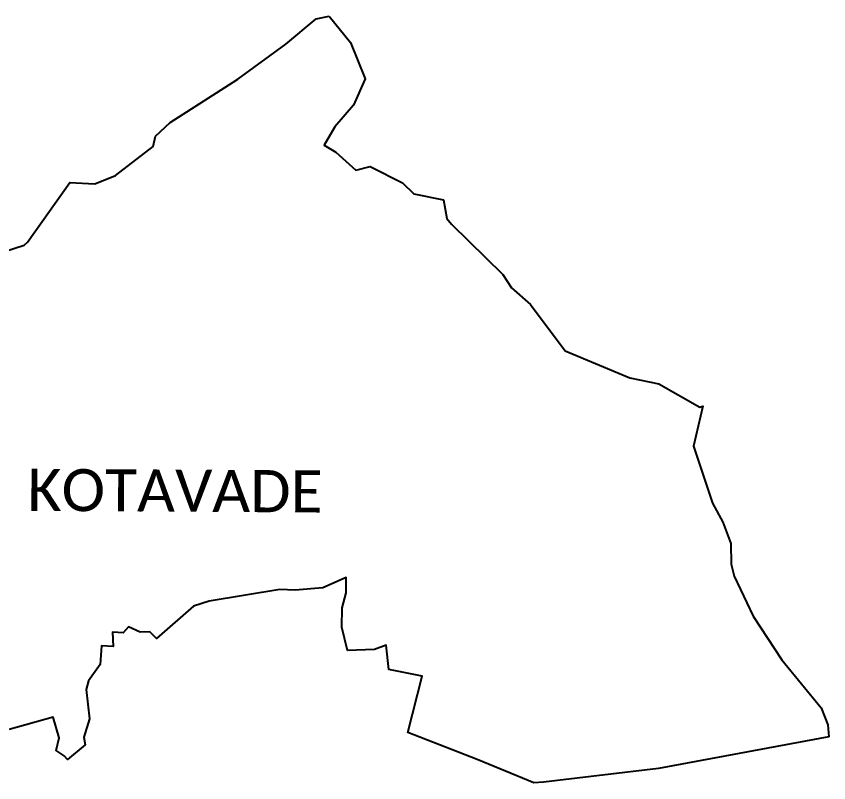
# Model space of a CAD drawing. Header units: metres. Extents: x 317113 to 323421, y 1888698 to 1892541.
# Drawn here: x 320030 to 323421, y 1889341 to 1892541 of the extents above; entities that cross this region are included whole.
import ezdxf

# ---------------------------------------------------------------- set-up
doc = ezdxf.new("R2010")
doc.units = ezdxf.units.M
doc.layers.add('VILLAGE BOUNDRY', color=10, linetype='Continuous')
doc.layers.add('VILLAGE NAME', color=250, linetype='Continuous')
doc.styles.get("Standard").update_dxf_attribs({"font": 'simplex.shx'})

msp = doc.modelspace()

# ---------------------------------------------------------------- linework, layer by layer
at = {"layer": 'VILLAGE BOUNDRY', "color": 3, "flags": 128}
msp.add_lwpolyline([(321281.8, 1892530.1), (321335.4, 1892540.8)], dxfattribs=at)
at = {"layer": 'VILLAGE BOUNDRY', "color": 3}
for points in [[(321335.4, 1892540.8, 0), (321424.4, 1892430.6, 0), (321485.8, 1892279.4, 0), (321437.4, 1892169, 0), (321358.9, 1892079.6, 0), (321315, 1892002.5, 0), (321363, 1891974, 0), (321446.7, 1891898, 0), (321507, 1891913.6, 0), (321642.2, 1891845.6, 0), (321689.5, 1891800, 0), (321812.6, 1891774.3, 0), (321826.8, 1891696.4, 0), (321846.6, 1891672.2, 0), (322060.1, 1891463.1, 0), (322096.9, 1891406.4, 0), (322175.8, 1891338, 0), (322320.5, 1891144, 0), (322591.1, 1891031.2, 0), (322712.4, 1891006.3, 0), (322883.2, 1890909.3, 0), (322895.5, 1890913.4, 0), (322856.6, 1890745.7, 0), (322935.6, 1890507.8, 0), (322978.2, 1890428.6, 0), (323012.9, 1890339.4, 0), (323013.9, 1890253.9, 0), (323026.3, 1890203.3, 0), (323105.8, 1890036.4, 0), (323225.5, 1889853.6, 0), (323389, 1889653.8, 0), (323417.7, 1889582.9, 0), (323420.9, 1889531.8, 0)], [(319690.4, 1891465.1, 0), (320062.7, 1891585.5, 0), (320076.8, 1891598.2, 0), (320254.1, 1891847.2, 0), (320357.8, 1891840.9, 0), (320444.6, 1891876.4, 0), (320601.3, 1891997.7, 0), (320611.5, 1892040.2, 0), (320672.4, 1892096.7, 0), (320954.1, 1892278.2, 0), (321154.4, 1892423.7, 0), (321281.8, 1892530.1, 0)], [(323420.9, 1889531.8, 0), (322709.7, 1889399.7, 0), (322230.2, 1889343.1, 0), (322190.7, 1889340.7, 0), (321953.5, 1889438.2, 0), (321664.1, 1889550.4, 0), (321724.4, 1889786, 0), (321584.2, 1889813.5, 0), (321573.2, 1889915.7, 0), (321525.3, 1889896.7, 0), (321412.3, 1889893, 0), (321388.6, 1889989.7, 0), (321389.6, 1890070.8, 0), (321406.3, 1890133.6, 0), (321406.3, 1890197, 0), (321309.8, 1890154.7, 0), (321194.6, 1890144.6, 0), (321130.4, 1890147.7, 0), (320835.1, 1890098.7, 0), (320769.9, 1890078.1, 0), (320614.8, 1889942.8, 0), (320587.4, 1889971, 0), (320546.9, 1889969.4, 0), (320498, 1889991.5, 0), (320475.6, 1889966.8, 0), (320431.5, 1889969.2, 0), (320434.2, 1889909.5, 0), (320386.1, 1889912.3, 0), (320380.4, 1889834.3, 0), (320331.1, 1889766.8, 0), (320322, 1889730.3, 0), (320335.6, 1889608.1, 0), (320311.6, 1889530.6, 0), (320317.6, 1889499.3, 0), (320244, 1889438.1, 0), (320229.6, 1889453.3, 0), (320196.9, 1889475.5, 0), (320209.4, 1889528.6, 0), (320183.7, 1889614.2, 0), (320000.1, 1889563.3, 0)]]:
    msp.add_polyline3d(points, dxfattribs=at)

# ---------------------------------------------------------------- texts
at = {"layer": 'VILLAGE NAME', "insert": (320077.4, 1890651.6), "char_height": 175.757, "attachment_point": 1, "rotation": 359.6762}
msp.add_mtext_dynamic_manual_height_columns('{\\fCalibri|b0|i0|c0|p34;KOTAVADE}', width=2071.906, gutter_width=878.8, heights=[0], dxfattribs=at)

doc.saveas('drawing.dxf')
